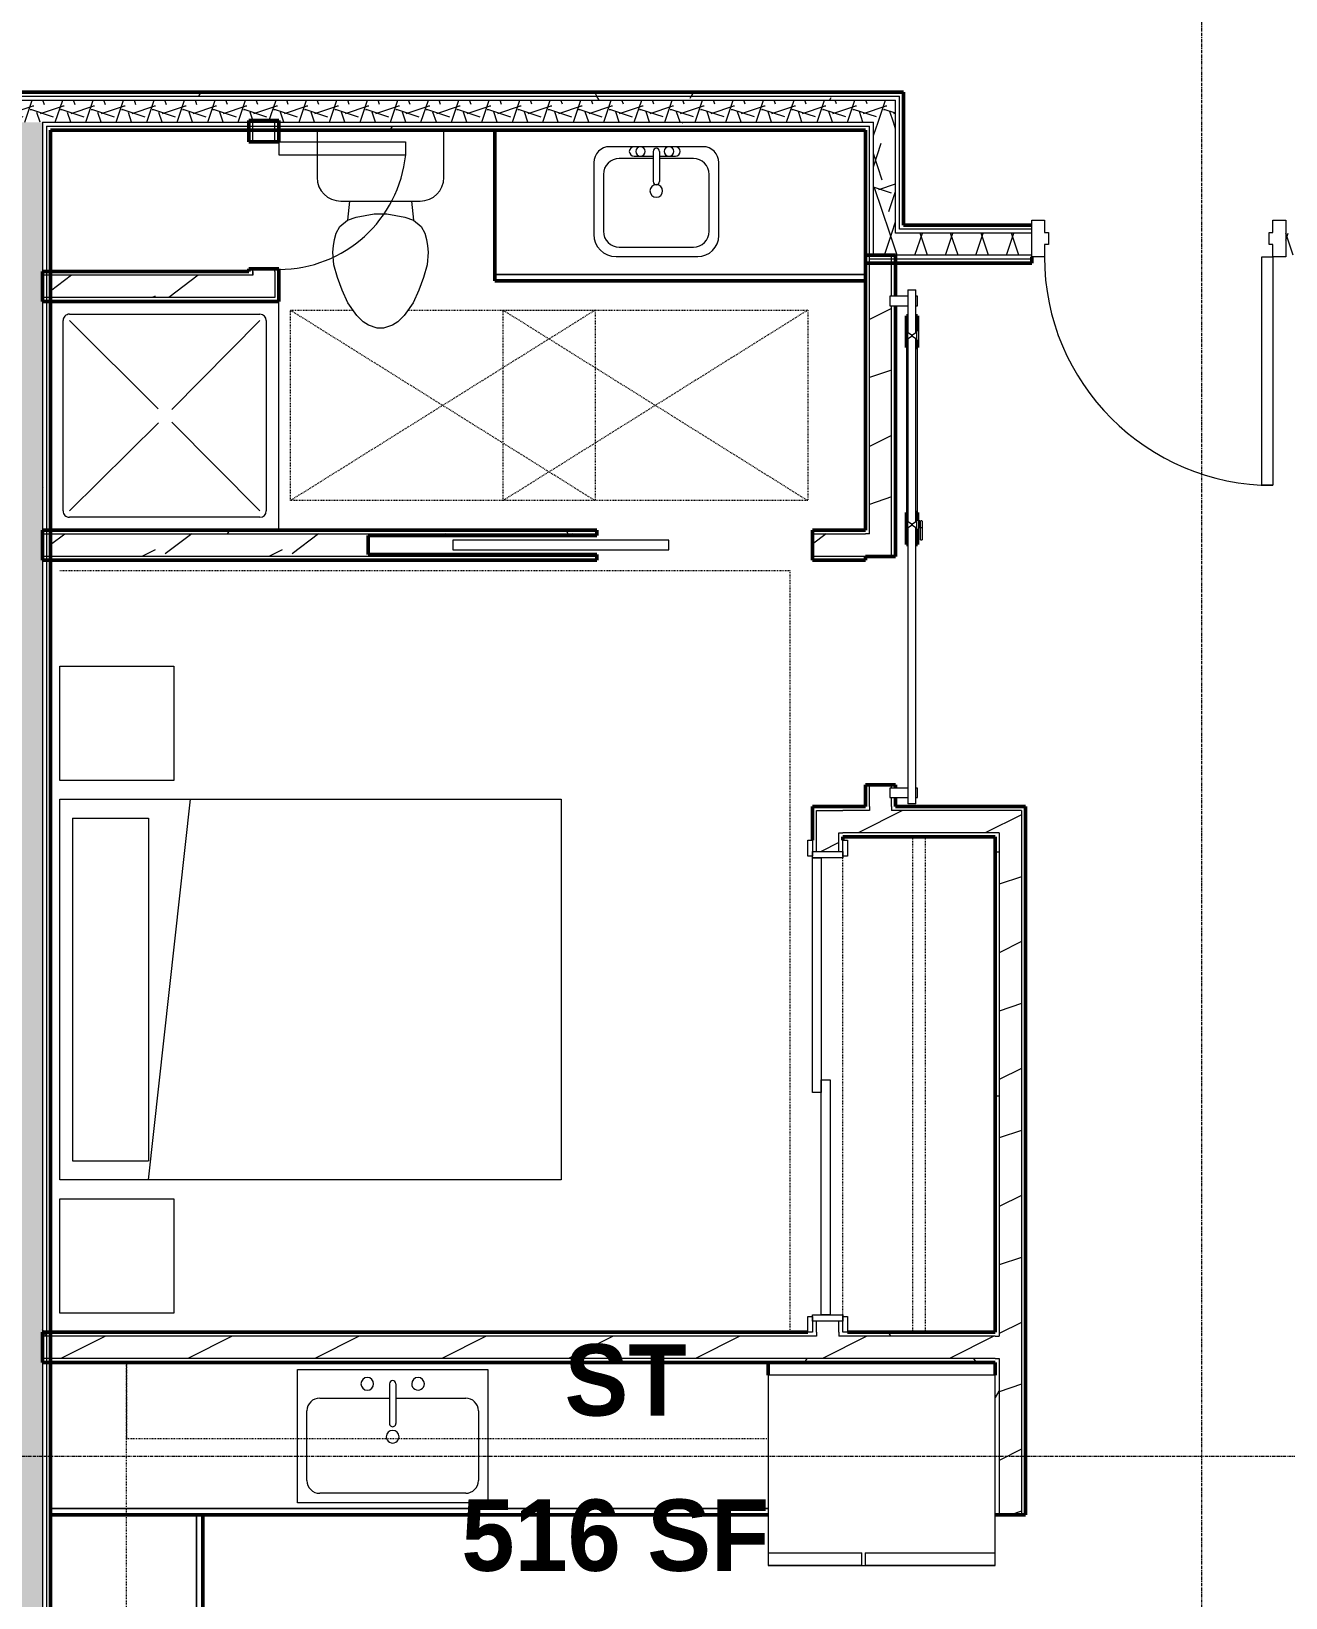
# Model space of a CAD drawing. Extents: x -4294 to -464, y 9706 to 12475.
# Drawn here: x -3338.7 to -3141.1, y 10145 to 10391.7 of the extents above; entities that cross this region are included whole.
import ezdxf

# ---------------------------------------------------------------- set-up
doc = ezdxf.new("R2010")
doc.units = 0
doc.linetypes.add('Dash', pattern=[0.25, 0.125, -0.125])
doc.linetypes.add('Grid Line 1_2_', pattern=[0.875, 0.5, -0.125, 0.125, -0.125])
for name, color, linetype, lineweight in [('0-1', 7, 'Continuous', 5), ('0-2', 50, 'Continuous', 13), ('A-AREA-IDEN', 2, 'Continuous', 9), ('A-DOOR', 31, 'Continuous', 13), ('A-DOOR-1', 7, 'Continuous', 9), ('A-DOOR-2', 90, 'Continuous', 20), ('A-DOOR-3', 50, 'Continuous', 13), ('A-DOOR-4', 250, 'Continuous', 50), ('A-DOOR-5', 31, 'Continuous', 20), ('A-DOOR-6', 31, 'Continuous', 9), ('A-DOOR-FRAM', 31, 'Continuous', 20), ('A-DOOR-FRAM-1', 90, 'Continuous', 20), ('A-GENM-HDLN-1', 7, 'Dash', 9), ('A-WALL', 113, 'Continuous', 13), ('A-WALL-2', 250, 'Continuous', 50), ('A-WALL-3', 50, 'Continuous', 13), ('A-WALL-PATT-1', 7, 'Continuous', 9), ('A-WALL-PATT-2', 8, 'Continuous', 9), ('A-WALL-PATT-5', 111, 'Continuous', 9), ('I-FURN-1', 7, 'Continuous', 9), ('I-FURN-HDLN-1', 7, 'Dash', 9), ('I-WALL-1', 2, 'Continuous', 50), ('P-SANR-FIXT-1', 7, 'Continuous', 9), ('Q-CASE-1', 250, 'Continuous', 50), ('Q-CASE-2', 7, 'Continuous', 9), ('Q-CASE-HDLN-1', 7, 'Dash', 9), ('Q-SPCQ-1', 7, 'Continuous', 9), ('S-GRID-1', 1, 'Grid Line 1_2_', 9)]:
    doc.layers.add(name, color=color, linetype=linetype, lineweight=lineweight)
doc.styles.add('Century Gothic_B', font='Gothicb.ttf', dxfattribs={"height": 11.25})
pattern_1 = [(216.87, (7.997, 19.992), (59.9755286, 39.9843071), [9.996, -89.964]), (206.565, (19.992, 13.994), (-19.991807, -19.992219), [22.352, -22.352]), (198.435, (19.992, 3.998), (-39.983821, -19.991955), [12.644, -50.576])]
pattern_2 = [(0, (0, 0), (38.4, 9.6), [1.584, -27.216, 1.584, -27.216, -153.6]), (0, (0, 0), (38.4, 9.6), [-57.6, 1.584, -56.016, 1.584, -27.216, -67.2]), (0, (0, 0), (38.4, 9.6), [-144, 1.584, -17.616, 1.584, -46.416]), (120, (14.4, 4.8), (-27.513844, 28.4553755), [1.584, -27.216, 1.584, -27.216, -153.6]), (120, (14.4, 4.8), (-27.513844, 28.4553755), [-57.6, 1.584, -56.016, 1.584, -27.216, -67.2]), (120, (14.4, 4.8), (-27.513844, 28.4553755), [-144, 1.584, -17.616, 1.584, -46.416]), (240, (19.2, 24), (-10.886156, -38.0553755), [1.584, -27.216, 1.584, -27.216, -153.6]), (240, (19.2, 24), (-10.886156, -38.0553755), [-57.6, 1.584, -56.016, 1.584, -27.216, -67.2]), (240, (19.2, 24), (-10.886156, -38.0553755), [-144, 1.584, -17.616, 1.584, -46.416])]
pattern_3 = [(161.57, (0.6, 0.6), (-4.80033747, -0.00041462), [0, -34.152, 3.792, 0]), (18.43, (-0.6, 0.6), (-4.80033747, 0.00041462), [0, -34.152, 3.792, 0]), (108.43, (0.6, 0.6), (2.39913218, -12.00105099), [11.382, -26.562]), (71.57, (-0.6, 0.6), (2.39913218, 12.00105099), [11.382, -26.562])]

# ---------------------------------------------------------------- blocks, each defined once
blk = doc.blocks.new('Pocket_Door_2385 - 34_ x 80_-1722045-FLOOR PLAN - 2ND FLOOR')
at = {"layer": 'A-DOOR-2'}
for p, q in [((-39.67, 0.75), (-39.67, -0.75)), ((-5.67, 0.75), (-39.67, 0.75)), ((-5.67, -0.75), (-5.67, 0.75)), ((-39.67, -0.75), (-5.67, -0.75))]:
    blk.add_line(p, q, dxfattribs=at)
blk = doc.blocks.new('FOLDING_SLIDING CLOSET - 72_ x 80_-1372885-FLOOR PLAN - 2ND FLOOR')
at = {"layer": 'A-DOOR-1'}
for p, q in [((-38.75, 3.25), (-36.25, 3.25)), ((-38.75, 2.5), (-38.75, 3.25)), ((-36.25, 2.5), (-38.75, 2.5)), ((-36.25, 3.25), (-36.25, 2.5)), ((36.25, 3.25), (38.75, 3.25)), ((36.25, 2.5), (36.25, 3.25)), ((38.75, 2.5), (36.25, 2.5)), ((38.75, 3.25), (38.75, 2.5)), ((-38.75, -2.25), (-36.25, -2.25)), ((-38.75, -3), (-38.75, -2.25)), ((-36.25, -2.25), (-36.25, -3)), ((36.25, -2.25), (38.75, -2.25)), ((36.25, -3), (36.25, -2.25)), ((38.75, -2.25), (38.75, -3)), ((-36.25, -3), (-38.75, -3)), ((38.75, -3), (36.25, -3))]:
    blk.add_line(p, q, dxfattribs=at)
at = {"layer": 'A-DOOR-2'}
for p, q in [((-1, 0.5), (36, 0.5)), ((-1, -0.875), (-1, 0.5)), ((36, 0.5), (36, -0.875)), ((-36, -0.875), (1, -0.875)), ((-36, -2.25), (-36, -0.875)), ((1, -2.25), (-36, -2.25)), ((36, -0.875), (-1, -0.875)), ((1, -0.875), (1, -2.25))]:
    blk.add_line(p, q, dxfattribs=at)
at = {"layer": 'A-DOOR-FRAM-1'}
for p, q in [((-37, 2.5), (-36, 2.5)), ((-37, -2.25), (-37, 2.5)), ((-36, 2.5), (-36, -2.25)), ((36, 2.5), (37, 2.5)), ((36, -2.25), (36, 2.5)), ((37, 2.5), (37, -2.25)), ((-36, -2.25), (-37, -2.25)), ((37, -2.25), (36, -2.25))]:
    blk.add_line(p, q, dxfattribs=at)
blk = doc.blocks.new('Refrigerator_-_Side-by-Side_6047 - 36_ X 30_-345559-FLOOR PLAN - 2ND FLOOR')
at = {"layer": 'Q-SPCQ-1'}
for p, q in [((17.87, 14.42), (-17.88, 14.42)), ((-17.88, 14.42), (-17.88, -15.58)), ((17.87, -15.58), (17.87, 14.42)), ((-17.88, -13.58), (-3.13, -13.58)), ((-17.88, -13.58), (-17.88, -15.58)), ((-3.13, -15.58), (-3.13, -13.58)), ((-2.63, -13.58), (17.87, -13.58)), ((-2.63, -13.58), (-2.63, -15.58)), ((17.87, -15.58), (17.87, -13.58)), ((-17.88, -15.58), (17.87, -15.58)), ((-3.13, -15.58), (-17.88, -15.58)), ((17.87, -15.58), (-2.63, -15.58))]:
    blk.add_line(p, q, dxfattribs=at)
blk = doc.blocks.new('OD_CW_Base Cabinet - OD_CW_Base Cabinet-1964684-FLOOR PLAN - 2ND FLOOR')
at = {"layer": 'Q-CASE-1'}
for p, q in [((0.74, 0), (113.84, 0)), ((0.74, -24), (0.74, -22))]:
    blk.add_line(p, q, dxfattribs=at)
at = {"layer": 'Q-CASE-2'}
for p, q in [((0.74, 0), (113.84, 0)), ((113.84, -1), (0.74, -1)), ((0.74, -1), (113.84, -1)), ((0.74, -24), (0.74, -22))]:
    blk.add_line(p, q, dxfattribs=at)
blk = doc.blocks.new('Sink Kitchen-Single - 30_ x 21_-1372827-FLOOR PLAN - 2ND FLOOR')
at = {"layer": 'P-SANR-FIXT-1'}
for p, q in [((-14.38, 10.41), (15.62, 10.41)), ((-14.38, -10.59), (-14.38, 10.41)), ((15.62, 10.41), (15.62, -10.59)), ((-10.88, 8.91), (12.12, 8.91)), ((-12.88, -4.09), (-12.88, 6.91)), ((14.12, 6.91), (14.12, -4.09)), ((0.12, -8.34), (0.12, -2.09)), ((1.12, -8.34), (1.12, -2.09)), ((0.12, -6.09), (-10.88, -6.09)), ((12.12, -6.09), (1.12, -6.09)), ((15.62, -10.59), (-14.38, -10.59))]:
    blk.add_line(p, q, dxfattribs=at)
for centre, radius, start, end in [((-10.88, 6.91), 2, 90, 180), ((12.12, 6.91), 2, 360, 90), ((0.62, 0), 1, 360, 180), ((0.62, 0), 1, 180, 0), ((0.62, -2.09), 0.5, 360, 180), ((-10.88, -4.09), 2, 180, 270), ((12.12, -4.09), 2, 270, 0), ((-3.38, -8.34), 1, 360, 180), ((4.62, -8.34), 1, 0, 180), ((-3.38, -8.34), 1, 180, 0), ((0.62, -8.34), 0.5, 180, 0), ((4.62, -8.34), 1, 180, 0)]:
    blk.add_arc(centre, radius, start, end, dxfattribs=at)
blk = doc.blocks.new('OD_CW_Base Cabinet - OD_CW_Base Cabinet-1964726-FLOOR PLAN - 2ND FLOOR')
at = {"layer": 'Q-CASE-1'}
for p, q in [((0.74, -24), (0.74, 0)), ((0.74, 0), (133.01, 0))]:
    blk.add_line(p, q, dxfattribs=at)
at = {"layer": 'Q-CASE-2'}
for p, q in [((0.74, -1), (0.74, 0)), ((0.74, 0), (133.01, 0)), ((46.97, -1), (0.74, -1)), ((0.74, -24), (0.74, -1)), ((0.74, -1), (46.97, -1)), ((133.01, -1), (70.97, -1)), ((70.97, -1), (133.01, -1))]:
    blk.add_line(p, q, dxfattribs=at)
blk = doc.blocks.new('OD_CW_Upper Cabinet - OD_CW_Upper Cabinet-1964754-FLOOR PLAN - 2ND FLOOR')
at = {"layer": 'Q-CASE-HDLN-1'}
for p, q in [((157.01, 24), (0.74, 24)), ((0.74, 24), (0.74, 12)), ((157.01, 12), (157.01, 24)), ((0.74, 12), (157.01, 12))]:
    blk.add_line(p, q, dxfattribs=at)
blk = doc.blocks.new('M_Sink Vanity-Square - 500 x 440mm-1352614-FLOOR PLAN - 2ND FLOOR')
at = {"layer": 'P-SANR-FIXT-1'}
for p, q in [((7.96, 7.09), (-6.72, 7.09)), ((7.96, 7.09), (-6.72, 7.09)), ((0.12, 5.22), (-5.22, 5.22)), ((3.62, 7.09), (-2.88, 7.09)), ((-2.88, 5.59), (0.12, 5.59)), ((0.12, 6.33), (0.12, 1.59)), ((1.12, 6.33), (1.12, 1.59)), ((1.12, 5.59), (3.62, 5.59)), ((6.46, 5.22), (1.12, 5.22)), ((-9.22, 4.59), (-9.22, -6.73)), ((-9.22, 4.59), (-9.22, -6.73)), ((-7.72, 2.72), (-7.72, -6.23)), ((8.96, -6.23), (8.96, 2.72)), ((10.46, -6.91), (10.46, 4.59)), ((10.46, -6.91), (10.46, 4.59)), ((-5.22, -8.73), (6.46, -8.73)), ((-5.72, -10.23), (7.14, -10.23)), ((-5.72, -10.23), (7.14, -10.23))]:
    blk.add_line(p, q, dxfattribs=at)
for centre, radius, start, end in [((-6.72, 4.59), 2.5, 90, 180), ((-6.72, 4.59), 2.5, 90, 180), ((-5.22, 2.72), 2.5, 90, 180), ((-2.88, 6.34), 0.75, 90, 270), ((-1.88, 6.34), 0.75, 360, 180), ((-1.88, 6.34), 0.75, 180, 0), ((0.62, 6.33), 0.5, 360, 180), ((2.62, 6.34), 0.75, 360, 180), ((2.62, 6.34), 0.75, 180, 360), ((3.62, 6.34), 0.75, 270, 90), ((6.46, 2.72), 2.5, 0, 90), ((7.96, 4.59), 2.5, 0, 90), ((7.96, 4.59), 2.5, 360, 90), ((0.62, 0.13), 1, 360, 180), ((0.62, 0.13), 1, 180, 0), ((0.62, 1.59), 0.5, 180, 0), ((-5.72, -6.73), 3.5, 180, 270), ((-5.72, -6.73), 3.5, 180, 270), ((-5.22, -6.23), 2.5, 180, 270), ((6.46, -6.23), 2.5, 270, 0), ((7.14, -6.91), 3.32, 270, 360), ((7.14, -6.91), 3.32, 270, 0)]:
    blk.add_arc(centre, radius, start, end, dxfattribs=at)
blk = doc.blocks.new('Toilet-Domestic-3D - Toilet-Domestic-3D-V40-FLOOR PLAN - 2ND FLOOR')
at = {"layer": 'P-SANR-FIXT-1'}
for p, q in [((-5.13, 8), (-3.74, 10)), ((-3.74, 10), (-2.74, 11)), ((-2.74, 11), (-1.87, 11.5)), ((-1.87, 11.5), (-0.5, 12)), ((-0.5, 12), (0.5, 12)), ((0.5, 12), (1.87, 11.5)), ((1.87, 11.5), (2.74, 11)), ((2.74, 11), (3.74, 10)), ((3.74, 10), (5.13, 8)), ((-6.06, 6), (-5.13, 8)), ((5.13, 8), (6.06, 6)), ((-6.79, 4), (-6.06, 6)), ((6.06, 6), (6.79, 4)), ((-7.33, 1.99), (-6.79, 4)), ((6.79, 4), (7.33, 1.99)), ((-7.5, 0), (-7.33, 1.99)), ((7.33, 1.99), (7.5, 0)), ((-7.41, -1), (-7.5, 0)), ((-7.24, -2), (-7.41, -1)), ((-6.97, -3), (-7.24, -2)), ((7.24, -2), (6.97, -3)), ((7.41, -1), (7.24, -2)), ((7.5, 0), (7.41, -1)), ((-6.4, -4), (-6.97, -3)), ((-5.21, -5), (-6.4, -4)), ((6.4, -4), (5.21, -5)), ((6.97, -3), (6.4, -4)), ((-3.84, -5.5), (-5.21, -5)), ((-4.86, -8.02), (-5.21, -5)), ((-1, -6), (-3.84, -5.5)), ((1, -6), (-1, -6)), ((3.84, -5.5), (1, -6)), ((5.21, -5), (3.84, -5.5)), ((4.86, -8.02), (5.21, -5)), ((6.25, -8.02), (-6.25, -8.02)), ((-9.98, -11.75), (-9.98, -19.2)), ((9.98, -19.2), (9.98, -11.75))]:
    blk.add_line(p, q, dxfattribs=at)
for centre, start, end in [((-6.25, -11.75), 90, 180), ((6.25, -11.75), 0, 90)]:
    blk.add_arc(centre, 3.73, start, end, dxfattribs=at)
blk = doc.blocks.new('OD_CW_Base Cabinet - OD_CW_Base Cabinet-1913600-FLOOR PLAN - 2ND FLOOR')
at = {"layer": 'Q-CASE-1'}
for p, q in [((0.74, 0), (59.14, 0)), ((59.14, 0), (59.14, -23.72))]:
    blk.add_line(p, q, dxfattribs=at)
at = {"layer": 'Q-CASE-2'}
for p, q in [((0.74, 0), (59.14, 0)), ((59.14, -1), (0.74, -1)), ((0.74, -1), (59.14, -1)), ((59.14, 0), (59.14, -1)), ((59.14, -1), (59.14, -23.72))]:
    blk.add_line(p, q, dxfattribs=at)
blk = doc.blocks.new('Shower Base-3D - 36_ x 36_-V41-FLOOR PLAN - 2ND FLOOR')
at = {"layer": 'P-SANR-FIXT-1'}
for p, q in [((-18, 18), (-18, -18)), ((-16, -15), (-16, 15)), ((-15, 16), (15, 16)), ((-1.12, 1), (-15, 15)), ((0.97, 1.14), (15, 15)), ((16, 15), (16, -15)), ((-1.13, -0.98), (-15, -15)), ((1.01, -1.11), (15, -15)), ((15, -16), (-15, -16))]:
    blk.add_line(p, q, dxfattribs=at)
for centre, start, end in [((-15, 15), 90, 180), ((15, 15), 360, 90), ((-15, -15), 180, 270), ((15, -15), 270, 0)]:
    blk.add_arc(centre, 1, start, end, dxfattribs=at)
blk = doc.blocks.new('Interior_barn_door_18732 - Interior_barn_door_18732-1656080-FLOOR PLAN - 2ND FLOOR')
at = {"layer": 'A-DOOR-1'}
for p, q in [((-23.69, 6.07), (-23.69, 6)), ((-23.62, 6.07), (-23.69, 6.07)), ((-23.69, 6.07), (-23.44, 6.07)), ((-23.63, 6.57), (-23.63, 6.32)), ((-23.59, 6.57), (-23.59, 6.32)), ((-23.56, 6.57), (-22.49, 6.57)), ((-22.49, 6.32), (-23.56, 6.32)), ((-23.44, 6.07), (-22.69, 6.07)), ((-23.32, 6.32), (-23.32, 6.07)), ((-23.32, 6.32), (-23.32, 6.07)), ((-22.82, 6.07), (-22.82, 6.32)), ((-22.82, 6.07), (-22.82, 6.32)), ((-22.69, 6.07), (-22.44, 6.07)), ((-22.44, 6.07), (-22.51, 6.07)), ((-22.49, 6.57), (-22.49, 6.32)), ((-22.44, 6), (-22.44, 6.07)), ((-20.62, 6.32), (-20.62, 6.57))]:
    blk.add_line(p, q, dxfattribs=at)
for points in [[(-23.63, 6.57), (-23.62, 6.57), (-23.6, 6.57), (-23.58, 6.57)], [(-23.58, 6.32), (-23.6, 6.32), (-23.62, 6.32), (-23.63, 6.32)]]:
    blk.add_open_spline(points, degree=3, dxfattribs=at)
for points, knots in [([(-22.49, 6.57), (-22.05, 6.57), (-21.63, 6.57), (-21.29, 6.57), (-20.97, 6.57), (-20.65, 6.57), (-20.61, 6.57), (-20.63, 6.57), (-20.63, 6.57)], [-0.722227, -0.722227, -0.722227, -0.722227, -0.6854273, -0.6485379, -0.6054888, -0.5563887, -0.4969616, -0.4885654, -0.4885654, -0.4885654, -0.4885654]), ([(-20.63, 6.32), (-20.63, 6.32), (-20.61, 6.32), (-20.65, 6.32), (-20.97, 6.32), (-21.29, 6.32), (-21.63, 6.32), (-22.05, 6.32), (-22.49, 6.32)], [0.4885654, 0.4885654, 0.4885654, 0.4885654, 0.4969616, 0.5563887, 0.6054888, 0.6485379, 0.6854273, 0.722227, 0.722227, 0.722227, 0.722227])]:
    blk.add_open_spline(points, degree=3, knots=knots, dxfattribs=at)
at = {"layer": 'A-DOOR-3'}
for p, q in [((-53.23, 5.57), (-60, 5.57)), ((-60, 4.95), (-60, 5.57)), ((-60, 4.32), (-60, 4.95)), ((-57.5, 5.85), (-59, 5.85)), ((-59, 5.85), (-59, 5.57)), ((-57.5, 5.57), (-57.5, 5.85)), ((-53.56, 6), (-52.06, 6)), ((-53.56, 6), (-53.56, 5.67)), ((-53.56, 5.67), (-52.06, 5.67)), ((-53.29, 5.67), (-52.82, 4.92)), ((-52.82, 4.98), (-53.29, 4.23)), ((-52.76, 4.92), (-52.29, 5.67)), ((-52.29, 4.23), (-52.76, 4.98)), ((-23.44, 5.57), (-52.35, 5.57)), ((-52.06, 5.67), (-52.06, 6)), ((-24.9, 5.82), (-50.9, 5.82)), ((-23.73, 6), (-22.23, 6)), ((-23.73, 5.67), (-23.73, 6)), ((-23.73, 5.67), (-22.23, 5.67)), ((-23.5, 5.67), (-23.03, 4.92)), ((-23.03, 4.98), (-23.5, 4.23)), ((-22.97, 4.92), (-22.5, 5.67)), ((-22.5, 4.23), (-22.97, 4.98)), ((21, 5.57), (-22.56, 5.57)), ((-22.23, 6), (-22.23, 5.67)), ((18.5, 5.85), (18.5, 5.57)), ((20, 5.85), (18.5, 5.85)), ((20, 5.57), (20, 5.85)), ((21, 5.57), (21, 4.95)), ((21, 4.95), (21, 4.32)), ((-60, 4.32), (-53.24, 4.32)), ((-59, 4.32), (-59, 1.47)), ((-57.5, 1.47), (-57.5, 4.32)), ((-52.79, 4.23), (-53.29, 4.23)), ((-52.29, 4.23), (-52.79, 4.23)), ((-52.35, 4.32), (-23.44, 4.32)), ((-50.9, 4.07), (-24.9, 4.07)), ((-23, 4.23), (-23.5, 4.23)), ((-22.5, 4.23), (-23, 4.23)), ((-22.56, 4.32), (21, 4.32)), ((18.5, 4.32), (18.5, 1.47)), ((20, 1.47), (20, 4.32)), ((-59, 1.47), (-57.5, 1.47)), ((18.5, 1.47), (20, 1.47))]:
    blk.add_line(p, q, dxfattribs=at)
at = {"layer": 'A-DOOR-4'}
for p, q in [((-55.9, 5.82), (-53.56, 5.82)), ((-55.9, 5.57), (-55.9, 5.82)), ((-52.06, 5.82), (-50.9, 5.82)), ((-50.9, 5.82), (-50.9, 5.57)), ((-24.9, 5.82), (-23.73, 5.82)), ((-24.9, 5.57), (-24.9, 5.82)), ((-22.23, 5.82), (-19.9, 5.82)), ((-19.9, 5.82), (-19.9, 5.55)), ((-55.9, 4.07), (-55.9, 4.32)), ((-50.9, 4.07), (-55.9, 4.07)), ((-50.9, 4.33), (-50.9, 4.07)), ((-24.9, 4.07), (-24.9, 4.33)), ((-19.9, 4.07), (-24.9, 4.07)), ((-19.9, 4.34), (-19.9, 4.07))]:
    blk.add_line(p, q, dxfattribs=at)
blk = doc.blocks.new('OD_CW_Upper Cabinet - OD_CW_Upper Cabinet-1964653-FLOOR PLAN - 2ND FLOOR')
at = {"layer": 'Q-CASE-HDLN-1'}
for p, q in [((101.84, 24), (0.74, 24)), ((0.74, 24), (0.74, 12)), ((101.84, 12), (101.84, 24)), ((0.74, 12), (101.84, 12))]:
    blk.add_line(p, q, dxfattribs=at)
blk = doc.blocks.new('OD_CW_Closet - OD_CW_Closet-1690832-FLOOR PLAN - 2ND FLOOR')
at = {"layer": 'Q-CASE-HDLN-1'}
for p, q in [((0.74, -24), (0.74, -0.73)), ((3.24, 0), (75.74, 0)), ((78.24, 0), (78.78, 0)), ((78.78, 0), (78.78, -24)), ((0.74, -11), (78.78, -11)), ((0.74, -13), (78.78, -13)), ((78.78, -24), (0.74, -24))]:
    blk.add_line(p, q, dxfattribs=at)
blk = doc.blocks.new('Single-Flush - CLOSET-1720256-FLOOR PLAN - 2ND FLOOR')
at = {"layer": 'A-DOOR-1'}
blk.add_arc((10, -2.38), 20.07, 180, 264.2799, dxfattribs=at)
at = {"layer": 'A-DOOR-2'}
for p, q in [((8, -2.38), (8, -22.34)), ((10, -2.38), (8, -2.38)), ((10, -2.38), (10, -22.34)), ((10, -22.34), (8, -22.34))]:
    blk.add_line(p, q, dxfattribs=at)
blk = doc.blocks.new('ADA Clearances - 30_x48_-V42-FLOOR PLAN - 2ND FLOOR')
at = {"layer": 'A-GENM-HDLN-1'}
for p, q in [((15, 24), (-15, -24)), ((-15, 24), (15, -24)), ((-15, -5.48), (-15, 24)), ((-15, 24), (15, 24)), ((15, 24), (15, -24)), ((-15, -24), (-15, -14.12)), ((15, -24), (-15, -24))]:
    blk.add_line(p, q, dxfattribs=at)
blk = doc.blocks.new('ADA Clearances - 30_x48_-1721104-FLOOR PLAN - 2ND FLOOR')
at = {"layer": 'A-GENM-HDLN-1'}
for p, q in [((15, 24), (-15, -24)), ((-15, 24), (15, -24)), ((-15, -24), (-15, 24)), ((-15, 24), (15, 24)), ((15, 24), (15, -24)), ((15, -24), (-15, -24))]:
    blk.add_line(p, q, dxfattribs=at)
blk = doc.blocks.new('Bed-Standard - Queen 60_ x 79_-V55-FLOOR PLAN - 2ND FLOOR')
at = {"layer": 'I-FURN-1'}
for p, q in [((-19.31, 41.3), (40.69, 41.3)), ((-19.31, -37.7), (-19.31, 41.3)), ((40.69, 41.3), (40.69, -37.7)), ((40.69, -23.7), (-19.31, -17.13)), ((-16.31, -23.7), (37.69, -23.7)), ((-16.31, -35.7), (-16.31, -23.7)), ((37.69, -35.7), (37.69, -23.7)), ((-16.31, -35.7), (37.69, -35.7)), ((40.69, -37.7), (-19.31, -37.7))]:
    blk.add_line(p, q, dxfattribs=at)
at = {"layer": 'I-FURN-HDLN-1'}
for p, q in [((-55.31, 77.3), (64.69, 77.3)), ((-55.31, -37.7), (-55.31, 77.3))]:
    blk.add_line(p, q, dxfattribs=at)
blk = doc.blocks.new('Table-Night Stand - 18_ x 18_ x 24_-1372838-FLOOR PLAN - 2ND FLOOR')
at = {"layer": 'I-FURN-1'}
for p, q in [((0.15, 0), (18.15, 0)), ((0.15, -18), (0.15, 0)), ((18.15, 0), (18.15, -18)), ((18.15, -18), (0.15, -18))]:
    blk.add_line(p, q, dxfattribs=at)
blk = doc.blocks.new('CTR - 1st Phase - Unit Layouts_rvt-1-FLOOR PLAN - 2ND FLOOR')
at = {"layer": 'A-WALL-PATT-1'}
h = blk.add_hatch(dxfattribs=at)
h.set_pattern_fill('FP_1', color=256, style=0, pattern_type=2)
h.set_pattern_definition(pattern_2)
h.paths.add_polyline_path([(-3207.32, 10312.53), (-3207.32, 10313.15), (-3215.65, 10313.15), (-3215.65, 10312.53)], flags=0)
h.paths.add_polyline_path([(-3284.38, 10312.53), (-3249.65, 10312.53), (-3249.65, 10313.15), (-3335.72, 10313.15), (-3335.72, 10312.53), (-3285.65, 10312.53)], flags=0)
h = blk.add_hatch(dxfattribs=at)
h.set_pattern_fill('FP_1', color=256, style=0, pattern_type=2)
h.set_pattern_definition(pattern_2)
h.paths.add_polyline_path([(-3186.25, 10158.02), (-3186.25, 10182.65), (-3186.87, 10182.65), (-3186.87, 10158.02)], flags=0)
h.paths.add_polyline_path([(-3186.25, 10186.15), (-3186.25, 10264.82), (-3186.87, 10264.82), (-3186.87, 10186.15)], flags=0)
h = blk.add_hatch(dxfattribs=at)
h.set_pattern_fill('FP_1', color=256, style=0, pattern_type=2)
h.set_pattern_definition(pattern_2)
h.paths.add_polyline_path([(-3222.62, 10186.15), (-3215.02, 10186.15), (-3215.02, 10186.77), (-3335.72, 10186.77), (-3335.72, 10186.15), (-3229.25, 10186.15)], flags=0)
h.paths.add_polyline_path([(-3210.15, 10186.15), (-3186.87, 10186.15), (-3186.87, 10186.77), (-3211.52, 10186.77), (-3211.52, 10186.15), (-3210.9, 10186.15)], flags=0)
h = blk.add_hatch(dxfattribs=at)
h.set_pattern_fill('FP_1', color=256, style=0, pattern_type=2)
h.set_pattern_definition(pattern_2)
h.paths.add_polyline_path([(-3215.02, 10182.02), (-3186.87, 10182.02), (-3186.87, 10182.65), (-3335.72, 10182.65), (-3335.72, 10182.02), (-3222.62, 10182.02)], flags=0)
at = {"layer": 'A-WALL-PATT-2'}
h = blk.add_hatch(dxfattribs=at)
h.set_pattern_fill('FP_2', color=256, style=0, pattern_type=2)
h.set_pattern_definition(pattern_1)
h.paths.add_polyline_path([(-3206.7, 10268.94), (-3203.2, 10268.94), (-3203.2, 10270.99), (-3203.48, 10270.99), (-3203.48, 10272.49), (-3203.2, 10272.49), (-3203.2, 10272.99), (-3206.7, 10272.99), (-3206.7, 10269.57)], flags=0)
h.paths.add_polyline_path([(-3206.7, 10308.99), (-3203.2, 10308.99), (-3203.2, 10348.49), (-3203.48, 10348.49), (-3203.48, 10349.99), (-3203.2, 10349.99), (-3203.2, 10356.44), (-3206.7, 10356.44), (-3206.7, 10309.03)], flags=0)
h = blk.add_hatch(dxfattribs=at)
h.set_pattern_fill('FP_2', color=256, style=0, pattern_type=2)
h.set_pattern_definition(pattern_1)
h.paths.add_polyline_path([(-3300.35, 10349.78), (-3300.35, 10353.28), (-3335.72, 10353.28), (-3335.72, 10349.78), (-3311.95, 10349.78)], flags=0)
h = blk.add_hatch(dxfattribs=at)
h.set_pattern_fill('FP_2', color=256, style=0, pattern_type=2)
h.set_pattern_definition(pattern_1)
h.paths.add_polyline_path([(-3206.7, 10308.99), (-3206.7, 10312.53), (-3215.65, 10312.53), (-3215.65, 10309.03), (-3207.32, 10308.99)], flags=0)
h.paths.add_polyline_path([(-3249.65, 10309.03), (-3249.65, 10309.28), (-3285.65, 10309.28), (-3285.65, 10312.28), (-3249.65, 10312.28), (-3249.65, 10312.53), (-3335.72, 10312.52), (-3335.72, 10309.03), (-3284.38, 10309.03)], flags=0)
h = blk.add_hatch(dxfattribs=at)
h.set_pattern_fill('FP_2', color=256, style=0, pattern_type=2)
h.set_pattern_definition(pattern_1)
h.paths.add_polyline_path([(-3215.02, 10186.15), (-3211.52, 10186.15), (-3211.52, 10188.52), (-3215.02, 10188.52), (-3215.02, 10186.77)], flags=0)
h.paths.add_polyline_path([(-3215.02, 10262.52), (-3211.52, 10262.52), (-3211.52, 10268.94), (-3215.02, 10268.94)], flags=0)
h = blk.add_hatch(dxfattribs=at)
h.set_pattern_fill('FP_2', color=256, style=0, pattern_type=2)
h.set_pattern_definition(pattern_1)
h.paths.add_polyline_path([(-3186.25, 10265.44), (-3182.75, 10265.44), (-3182.75, 10268.94), (-3211.52, 10268.94), (-3211.52, 10265.44), (-3201.69, 10265.44)], flags=0)
h = blk.add_hatch(dxfattribs=at)
h.set_pattern_fill('FP_2', color=256, style=0, pattern_type=2)
h.set_pattern_definition(pattern_1)
h.paths.add_polyline_path([(-3182.75, 10158.02), (-3182.75, 10265.44), (-3186.25, 10265.44), (-3186.25, 10158.02)], flags=0)
h = blk.add_hatch(dxfattribs=at)
h.set_pattern_fill('FP_2', color=256, style=0, pattern_type=2)
h.set_pattern_definition(pattern_1)
h.paths.add_polyline_path([(-3222.62, 10182.65), (-3186.25, 10182.65), (-3186.25, 10186.15), (-3336.97, 10186.15), (-3336.97, 10182.65), (-3229.25, 10182.65)], flags=0)
at = {"layer": 'A-WALL-2'}
for p, q in [((-3304.47, 10377.66), (-3304.47, 10374.28)), ((-3299.72, 10377.66), (-3304.47, 10377.66)), ((-3299.72, 10374.28), (-3299.72, 10377.66)), ((-3304.47, 10374.28), (-3299.72, 10374.28)), ((-3304.47, 10354.28), (-3304.47, 10353.9)), ((-3299.72, 10354.28), (-3304.47, 10354.28)), ((-3299.72, 10353.9), (-3299.72, 10354.28)), ((-3207.32, 10356.44), (-3207.32, 10313.15)), ((-3202.57, 10356.44), (-3207.32, 10356.44)), ((-3202.57, 10349.99), (-3202.57, 10356.44)), ((-3304.47, 10353.9), (-3336.97, 10353.9)), ((-3336.97, 10353.9), (-3336.97, 10349.15)), ((-3299.72, 10349.78), (-3299.72, 10353.9)), ((-3336.97, 10349.15), (-3299.72, 10349.15)), ((-3299.72, 10349.15), (-3299.72, 10349.78)), ((-3202.57, 10308.99), (-3202.57, 10348.49)), ((-3249.65, 10313.15), (-3336.97, 10313.15)), ((-3336.97, 10313.15), (-3336.97, 10308.4)), ((-3285.65, 10309.28), (-3285.65, 10312.28)), ((-3285.65, 10312.28), (-3249.65, 10312.28)), ((-3249.65, 10312.28), (-3249.65, 10313.15)), ((-3207.32, 10313.15), (-3215.65, 10313.15)), ((-3215.65, 10313.15), (-3215.65, 10308.4)), ((-3336.97, 10308.4), (-3249.65, 10308.4)), ((-3249.65, 10309.28), (-3285.65, 10309.28)), ((-3249.65, 10308.4), (-3249.65, 10309.28)), ((-3215.65, 10308.4), (-3207.32, 10308.4)), ((-3207.32, 10308.99), (-3202.57, 10308.99)), ((-3207.32, 10308.4), (-3207.32, 10308.99)), ((-3207.32, 10272.99), (-3207.32, 10269.57)), ((-3202.57, 10272.99), (-3207.32, 10272.99)), ((-3202.57, 10272.49), (-3202.57, 10272.99)), ((-3202.57, 10269.57), (-3202.57, 10270.99)), ((-3215.65, 10269.57), (-3215.65, 10264.27)), ((-3215.02, 10269.57), (-3215.65, 10269.57)), ((-3210.9, 10269.57), (-3215.02, 10269.57)), ((-3207.32, 10269.57), (-3210.9, 10269.57)), ((-3182.12, 10269.57), (-3202.57, 10269.57)), ((-3182.12, 10268.94), (-3182.12, 10269.57)), ((-3182.12, 10264.82), (-3182.12, 10268.94)), ((-3210.9, 10264.27), (-3210.9, 10264.82)), ((-3210.9, 10264.82), (-3186.87, 10264.82)), ((-3186.87, 10264.82), (-3186.87, 10186.77)), ((-3182.12, 10158.02), (-3182.12, 10264.82)), ((-3216.4, 10186.77), (-3336.97, 10186.77)), ((-3336.97, 10186.77), (-3336.97, 10182.02)), ((-3186.87, 10186.77), (-3210.15, 10186.77)), ((-3336.97, 10182.02), (-3186.87, 10182.02)), ((-3186.87, 10182.02), (-3186.87, 10180.02)), ((-3186.87, 10158.02), (-3182.12, 10158.02))]:
    blk.add_line(p, q, dxfattribs=at)
at = {"layer": 'A-WALL-3'}
for p, q in [((-3303.85, 10374.28), (-3303.85, 10377.66)), ((-3300.35, 10374.28), (-3300.35, 10377.66)), ((-3303.85, 10353.9), (-3303.85, 10354.28)), ((-3300.35, 10353.9), (-3300.35, 10354.28)), ((-3206.7, 10312.53), (-3206.7, 10356.44)), ((-3203.2, 10349.99), (-3203.2, 10356.44)), ((-3303.85, 10353.28), (-3336.97, 10353.28)), ((-3303.85, 10353.28), (-3303.85, 10353.9)), ((-3303.85, 10353.9), (-3303.85, 10353.28)), ((-3300.35, 10353.9), (-3300.35, 10353.28)), ((-3300.35, 10353.28), (-3300.35, 10349.78)), ((-3300.35, 10349.78), (-3336.97, 10349.78)), ((-3203.2, 10308.99), (-3203.2, 10348.49)), ((-3336.97, 10312.53), (-3249.65, 10312.53)), ((-3215.65, 10312.53), (-3207.32, 10312.53)), ((-3206.7, 10312.53), (-3207.32, 10312.53)), ((-3336.97, 10309.03), (-3249.65, 10309.03)), ((-3215.65, 10309.03), (-3207.32, 10309.03)), ((-3207.32, 10308.99), (-3207.32, 10309.03)), ((-3206.7, 10269.57), (-3206.7, 10272.99)), ((-3203.2, 10272.49), (-3203.2, 10272.99)), ((-3203.2, 10269.57), (-3203.2, 10270.99)), ((-3215.02, 10262.52), (-3215.02, 10268.94)), ((-3215.02, 10268.94), (-3211.52, 10268.94)), ((-3211.52, 10268.94), (-3210.9, 10268.94)), ((-3206.7, 10268.94), (-3210.9, 10268.94)), ((-3206.7, 10269.57), (-3206.7, 10268.94)), ((-3203.2, 10269.57), (-3203.2, 10268.94)), ((-3182.75, 10268.94), (-3203.2, 10268.94)), ((-3182.75, 10268.94), (-3182.75, 10265.44)), ((-3211.52, 10262.52), (-3211.52, 10265.44)), ((-3211.52, 10265.44), (-3210.9, 10265.44)), ((-3186.25, 10265.44), (-3210.9, 10265.44)), ((-3186.25, 10265.44), (-3186.25, 10264.82)), ((-3182.75, 10265.44), (-3182.75, 10264.82)), ((-3186.25, 10264.82), (-3186.25, 10186.15)), ((-3182.75, 10264.82), (-3182.75, 10158.02)), ((-3215.02, 10186.77), (-3215.02, 10188.52)), ((-3215.02, 10186.77), (-3215.02, 10186.15)), ((-3211.52, 10186.77), (-3211.52, 10188.52)), ((-3211.52, 10186.77), (-3211.52, 10186.15)), ((-3215.02, 10186.15), (-3336.97, 10186.15)), ((-3186.87, 10186.15), (-3211.52, 10186.15)), ((-3186.87, 10186.15), (-3186.25, 10186.15)), ((-3186.87, 10182.65), (-3336.97, 10182.65)), ((-3186.87, 10182.65), (-3186.25, 10182.65)), ((-3186.25, 10182.65), (-3186.25, 10158.02))]:
    blk.add_line(p, q, dxfattribs=at)
at = {"layer": '0-2'}
for name, p, rotation in [('Single-Flush - CLOSET-1720256-FLOOR PLAN - 2ND FLOOR', (-3302.1, 10364.28), 89.99999999997272), ('Toilet-Domestic-3D - Toilet-Domestic-3D-V40-FLOOR PLAN - 2ND FLOOR', (-3283.72, 10356.94), 180), ('OD_CW_Base Cabinet - OD_CW_Base Cabinet-1913600-FLOOR PLAN - 2ND FLOOR', (-3206.59, 10352.41), 180), ('Shower Base-3D - 36_ x 36_-V41-FLOOR PLAN - 2ND FLOOR', (-3317.72, 10331.15), 180), ('Interior_barn_door_18732 - Interior_barn_door_18732-1656080-FLOOR PLAN - 2ND FLOOR', (-3204.95, 10290.99), 269.999999999965), ('ADA Clearances - 30_x48_-V42-FLOOR PLAN - 2ND FLOOR', (-3273.92, 10332.78), 269.9999999999709), ('ADA Clearances - 30_x48_-1721104-FLOOR PLAN - 2ND FLOOR', (-3240.42, 10332.78), 269.9999999999709), ('Bed-Standard - Queen 60_ x 79_-V55-FLOOR PLAN - 2ND FLOOR', (-3296.54, 10251.46), 269.9999999999839), ('Table-Night Stand - 18_ x 18_ x 24_-1372838-FLOOR PLAN - 2ND FLOOR', (-3316.25, 10291.85), 269.9999999999839), ('FOLDING_SLIDING CLOSET - 72_ x 80_-1372885-FLOOR PLAN - 2ND FLOOR', (-3213.4, 10225.52), 269.9999999999763), ('OD_CW_Closet - OD_CW_Closet-1690832-FLOOR PLAN - 2ND FLOOR', (-3210.87, 10186.03), 89.99999999998322), ('Table-Night Stand - 18_ x 18_ x 24_-1372838-FLOOR PLAN - 2ND FLOOR', (-3316.25, 10207.92), 269.9999999999884), ('OD_CW_Base Cabinet - OD_CW_Base Cabinet-1964684-FLOOR PLAN - 2ND FLOOR', (-3221.89, 10158.02), 180), ('OD_CW_Upper Cabinet - OD_CW_Upper Cabinet-1964754-FLOOR PLAN - 2ND FLOOR', (-3311.72, 10025.01), 89.9999999999602), ('Sink Kitchen-Single - 30_ x 21_-1372827-FLOOR PLAN - 2ND FLOOR', (-3281.18, 10170.3), 180), ('OD_CW_Base Cabinet - OD_CW_Base Cabinet-1964726-FLOOR PLAN - 2ND FLOOR', (-3311.72, 10158.76), 269.9999999999651)]:
    blk.add_blockref(name, p, dxfattribs=dict(at, rotation=rotation))
for name, p in [('M_Sink Vanity-Square - 500 x 440mm-1352614-FLOOR PLAN - 2ND FLOOR', (-3240.89, 10366.45)), ('Pocket_Door_2385 - 34_ x 80_-1722045-FLOOR PLAN - 2ND FLOOR', (-3232.65, 10310.78)), ('OD_CW_Upper Cabinet - OD_CW_Upper Cabinet-1964653-FLOOR PLAN - 2ND FLOOR', (-3324.46, 10158.02)), ('Refrigerator_-_Side-by-Side_6047 - 36_ X 30_-345559-FLOOR PLAN - 2ND FLOOR', (-3204.75, 10165.6))]:
    blk.add_blockref(name, p, dxfattribs=at)
blk = doc.blocks.new('CTR - 1st Phase - Shell_rvt-1-FLOOR PLAN - 2ND FLOOR')
at = {"layer": 'S-GRID-1'}
for p, q in [((-3154.32, 9836.18), (-3154.32, 12413.74)), ((-464.45, 10167.19), (-4232.19, 10167.19))]:
    blk.add_line(p, q, dxfattribs=at)
blk = doc.blocks.new('HOLLOW METAL - UNIT DOOR-1758958-FLOOR PLAN - 2ND FLOOR')
at = {"layer": 'A-DOOR-5'}
for p, q in [((16.25, -2.25), (18, -2.25)), ((16.25, -38.25), (16.25, -2.25)), ((18, -2.25), (18, -38.25)), ((18, -38.25), (16.25, -38.25))]:
    blk.add_line(p, q, dxfattribs=at)
at = {"layer": 'A-DOOR-6'}
blk.add_arc((18, -2.25), 36, 180, 270, dxfattribs=at)
at = {"layer": 'A-DOOR-FRAM'}
for p, q in [((-20, 3.5), (-18, 3.5)), ((-20, -2.25), (-20, 3.5)), ((-18, 3.5), (-18, 1.5625)), ((18, 3.5), (20, 3.5)), ((18, 1.5625), (18, 3.5)), ((20, 3.5), (20, -2.25)), ((-18, 1.5625), (-17.375, 1.5625)), ((-17.375, 1.5625), (-17.375, -0.3125)), ((17.375, 1.5625), (18, 1.5625)), ((17.375, -0.3125), (17.375, 1.5625)), ((-18, -2.25), (-20, -2.25)), ((-18, -0.3125), (-18, -2.25)), ((-17.375, -0.3125), (-18, -0.3125)), ((18, -0.3125), (17.375, -0.3125)), ((18, -2.25), (18, -0.3125)), ((20, -2.25), (18, -2.25))]:
    blk.add_line(p, q, dxfattribs=at)

msp = doc.modelspace()

# ---------------------------------------------------------------- hatches: boundary and pattern name
at = {"layer": 'A-WALL-PATT-5'}
h = msp.add_hatch(dxfattribs=at)
h.set_pattern_fill('FP_1', color=256, style=0, pattern_type=2)
h.set_pattern_definition(pattern_2)
h.paths.add_polyline_path([(-3284.3817, 10381.5144), (-3201.3237, 10381.5144), (-3201.3237, 10382.1394), (-3341.7237, 10382.1394), (-3341.7237, 10381.5144), (-3336.9737, 10381.5144)], flags=0)
h = msp.add_hatch(dxfattribs=at)
h.set_pattern_fill('FP_1', color=256, style=0, pattern_type=2)
h.set_pattern_definition(pattern_2)
h.paths.add_polyline_path([(-3201.9487, 10380.8894), (-3201.9487, 10381.5144), (-3341.0987, 10381.5144), (-3341.0987, 10380.8894), (-3202.5737, 10380.8894)], flags=0)
h = msp.add_hatch(dxfattribs=at)
h.set_pattern_fill('FP_41', color=256, style=0, pattern_type=2)
h.set_pattern_definition(pattern_3)
h.paths.add_polyline_path([(-3265.7237, 10377.3894), (-3202.5737, 10377.4062), (-3202.5737, 10380.8894), (-3340.4737, 10380.8894), (-3340.4737, 10377.3894), (-3284.3817, 10377.3894)], flags=0)
h = msp.add_hatch(dxfattribs=at)
h.set_pattern_fill('FP_41', color=256, style=0, pattern_type=2)
h.set_pattern_definition(pattern_3)
h.paths.add_polyline_path([(-3336.9737, 9988.8144), (-3336.9737, 10377.3894), (-3340.4737, 10377.3894), (-3340.4737, 9988.8144), (-3339.5111, 9988.8144)], flags=0)
h = msp.add_hatch(dxfattribs=at)
h.set_pattern_fill('FP_1', color=256, style=0, pattern_type=2)
h.set_pattern_definition(pattern_2)
h.paths.add_polyline_path([(-3336.9737, 10376.7644), (-3206.0737, 10376.7674), (-3206.0737, 10377.3894), (-3336.9737, 10377.3894)], flags=0)
h = msp.add_hatch(dxfattribs=at)
h.set_pattern_fill('FP_1', color=256, style=0, pattern_type=2)
h.set_pattern_definition(pattern_2)
h.paths.add_polyline_path([(-3336.3487, 9988.8144), (-3336.3487, 10182.6471), (-3336.9737, 10182.6471), (-3336.9737, 9988.8144)], flags=0)
h.paths.add_polyline_path([(-3336.3487, 10186.1471), (-3336.3487, 10376.7644), (-3336.9737, 10376.7614), (-3336.9737, 10186.1471), (-3336.6672, 10186.1471)], flags=0)
h = msp.add_hatch(dxfattribs=at)
h.set_pattern_fill('FP_1', color=256, style=0, pattern_type=2)
h.set_pattern_definition(pattern_2)
h.paths.add_polyline_path([(-3336.3487, 10376.1394), (-3206.6987, 10376.1394), (-3206.6987, 10376.7644), (-3336.3487, 10376.7644)], flags=0)
h = msp.add_hatch(dxfattribs=at)
h.set_pattern_fill('FP_41', color=256, style=0, pattern_type=2)
h.set_pattern_definition(pattern_3)
h.paths.add_polyline_path([(-3203.1987, 10359.9394), (-3202.5737, 10359.9394), (-3202.5737, 10377.3894), (-3206.0737, 10377.3894), (-3206.0737, 10359.9394)], flags=0)
h = msp.add_hatch(dxfattribs=at)
h.set_pattern_fill('FP_1', color=256, style=0, pattern_type=2)
h.set_pattern_definition(pattern_2)
h.paths.add_polyline_path([(-3335.7237, 9988.8144), (-3335.7237, 10182.6471), (-3336.3487, 10182.6471), (-3336.3487, 9988.8144)], flags=0)
h.paths.add_polyline_path([(-3336.3487, 10186.1471), (-3335.7237, 10186.1471), (-3335.7237, 10376.1394), (-3336.3487, 10376.1394), (-3336.3487, 10198.5548)], flags=0)
h = msp.add_hatch(dxfattribs=at)
h.set_pattern_fill('FP_41', color=256, style=0, pattern_type=2)
h.set_pattern_definition(pattern_3)
h.paths.add_polyline_path([(-3181.1237, 10356.4394), (-3181.1237, 10359.9394), (-3206.0737, 10359.9394), (-3206.0691, 10356.444), (-3201.6876, 10356.4394)], flags=0)
h.paths.add_polyline_path([(-3133.1237, 10356.4394), (-3133.1237, 10359.9394), (-3141.1237, 10359.9394), (-3141.1237, 10356.4394), (-3134.1237, 10356.4394)], flags=0)
h.paths.add_polyline_path([(-3091.4289, 10356.4394), (-3068.1737, 10356.4394), (-3068.1737, 10359.9394), (-3093.1237, 10359.9394), (-3093.1237, 10356.4394)], flags=0)
h = msp.add_hatch(dxfattribs=at)
h.set_pattern_fill('FP_1', color=256, style=0, pattern_type=2)
h.set_pattern_definition(pattern_2)
h.paths.add_polyline_path([(-3201.6876, 10359.9394), (-3181.1237, 10359.9394), (-3181.1237, 10360.5644), (-3202.5737, 10360.5644), (-3202.5737, 10359.9394)], flags=0)
h.paths.add_polyline_path([(-3141.1237, 10359.9394), (-3133.1237, 10359.9394), (-3133.1237, 10360.5644), (-3141.1237, 10360.5644), (-3141.1237, 10360.0019)], flags=0)
h.paths.add_polyline_path([(-3077.6465, 10359.9394), (-3071.6737, 10359.9394), (-3071.6737, 10360.5644), (-3093.1237, 10360.5644), (-3093.1237, 10359.9394), (-3091.4289, 10359.9394)], flags=0)

# ---------------------------------------------------------------- linework, layer by layer
at = {"layer": 'A-WALL'}
for p, q in [((-3341.0987, 10381.5144), (-3201.9487, 10381.5144)), ((-3201.9487, 10360.5644), (-3201.9487, 10381.5144)), ((-3417.2737, 10380.8894), (-3202.5737, 10380.8894)), ((-3202.5737, 10359.9394), (-3202.5737, 10380.8894)), ((-3336.9737, 10377.3894), (-3336.9737, 9988.8144)), ((-3336.9737, 10377.3894), (-3206.0737, 10377.3894)), ((-3336.3487, 10376.7644), (-3336.3487, 9988.8144)), ((-3336.3487, 10376.7644), (-3206.6987, 10376.7644)), ((-3206.6987, 10355.8144), (-3206.6987, 10376.7644)), ((-3206.0737, 10356.4394), (-3206.0737, 10377.3894)), ((-3181.1237, 10359.9394), (-3202.5737, 10359.9394)), ((-3181.1237, 10360.5644), (-3201.9487, 10360.5644)), ((-3181.1237, 10355.8144), (-3206.6987, 10355.8144)), ((-3181.1237, 10356.4394), (-3206.0737, 10356.4394))]:
    msp.add_line(p, q, dxfattribs=at)
at = {"layer": 'I-WALL-1'}
for p, q in [((-3201.3237, 10382.1394), (-3418.5237, 10382.1394)), ((-3201.3237, 10361.1894), (-3201.3237, 10382.1394)), ((-3335.7237, 9988.8144), (-3335.7237, 10376.1394)), ((-3335.7237, 10376.1394), (-3207.3237, 10376.1394)), ((-3207.3237, 10376.1394), (-3207.3237, 10355.1894)), ((-3181.1237, 10361.1894), (-3201.3237, 10361.1894)), ((-3207.3237, 10355.1894), (-3181.1237, 10355.1894)), ((-3181.1237, 10355.1894), (-3181.1237, 10356.1894))]:
    msp.add_line(p, q, dxfattribs=at)

# ---------------------------------------------------------------- block references
at = {"layer": '0-1'}
for name in ['CTR - 1st Phase - Shell_rvt-1-FLOOR PLAN - 2ND FLOOR', 'CTR - 1st Phase - Unit Layouts_rvt-1-FLOOR PLAN - 2ND FLOOR']:
    msp.add_blockref(name, (0, 0), dxfattribs=at)
at = {"layer": 'A-DOOR'}
msp.add_blockref('HOLLOW METAL - UNIT DOOR-1758958-FLOOR PLAN - 2ND FLOOR', (-3161.1237, 10358.4394), dxfattribs=at)

# ---------------------------------------------------------------- texts
at = {"layer": 'A-AREA-IDEN', "char_height": 11.25, "attachment_point": 1, "style": 'Century Gothic_B'}
for s, insert, width in [('ST', (-3254.719, 10184.8791), 18.18), ('516 SF', (-3270.9709, 10160.4215), 57.57)]:
    msp.add_mtext(s, dxfattribs=dict(at, insert=insert, width=width))

doc.saveas('drawing.dxf')
